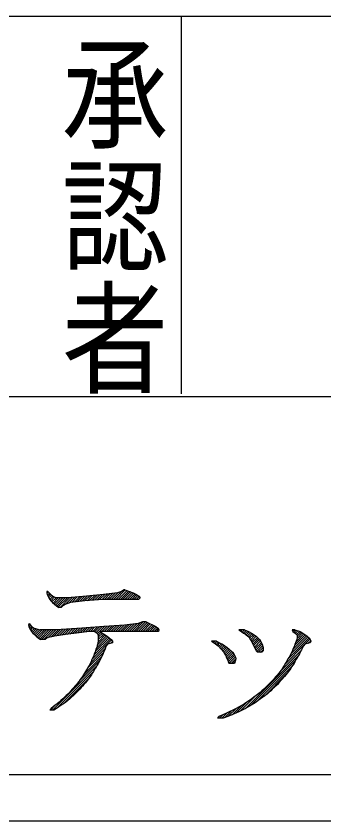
# Model space of a CAD drawing. Units: millimetres, scale not verified. Extents: x -2095 to 2762, y -411564 to 1486.
# Drawn here: x 1721.9 to 1851.2, y -1454 to -1115.5 of the extents above; entities that cross this region are included whole.
import ezdxf
from ezdxf.enums import TextEntityAlignment as Align

# ---------------------------------------------------------------- set-up
doc = ezdxf.new("R2010")
doc.units = ezdxf.units.MM
doc.header["$LTSCALE"] = 15
doc.layers.add('2-0_外寸', color=7, linetype='Continuous')
doc.styles.add('@ＭＳ ゴシック', font='')
doc.styles.get('@ＭＳ ゴシック').set_extended_font_data('@MS Gothic')

msp = doc.modelspace()

# ---------------------------------------------------------------- linework, layer by layer
at = {"layer": '2-0_外寸', "color": 5}
for p, q in [((1064.03, -1115.47), (2081.8, -1115.47)), ((1791.23, -1115.47), (1791.23, -1274.42)), ((1064.03, -1275.47), (2081.8, -1275.47)), ((1064.03, -1434.42), (2081.8, -1434.42)), ((-2094.86, -1453.99), (2105.14, -1453.99))]:
    msp.add_line(p, q, dxfattribs=at)
at = {"layer": '2-0_外寸'}
for p, q in [((1734.84, -1357.43), (1734.84, -1358.1)), ((1735.18, -1357.43), (1734.84, -1357.43)), ((1735.18, -1357.43), (1735.85, -1358.1)), ((1762.83, -1360.8), (1766.19, -1357.44)), ((1763.79, -1360.8), (1767.77, -1356.82)), ((1766.23, -1357.43), (1764.54, -1358.1)), ((1764.74, -1360.8), (1768.49, -1357.06)), ((1765.7, -1360.8), (1769.2, -1357.3)), ((1767.24, -1356.75), (1766.23, -1357.43)), ((1767.58, -1356.75), (1767.24, -1356.75)), ((1767.58, -1356.75), (1769.6, -1357.43)), ((1769.6, -1357.43), (1771.12, -1358.1)), ((1734.84, -1358.1), (1735.01, -1358.78)), ((1734.87, -1358.22), (1735.42, -1357.67)), ((1735.01, -1358.78), (1736.02, -1360.8)), ((1735.09, -1358.95), (1735.9, -1358.15)), ((1735.41, -1359.59), (1736.37, -1358.63)), ((1735.73, -1360.22), (1736.89, -1359.07)), ((1735.85, -1358.1), (1736.53, -1358.78)), ((1736.02, -1360.8), (1736.53, -1361.48)), ((1736.06, -1360.85), (1737.43, -1359.48)), ((1736.46, -1361.4), (1738.06, -1359.8)), ((1736.53, -1358.78), (1737.37, -1359.45)), ((1736.93, -1361.88), (1738.7, -1360.12)), ((1737.37, -1359.45), (1738.72, -1360.13)), ((1737.43, -1362.34), (1739.64, -1360.13)), ((1737.96, -1362.76), (1740.6, -1360.13)), ((1738.49, -1363.19), (1741.55, -1360.13)), ((1743.44, -1360.13), (1738.72, -1360.13)), ((1739.03, -1363.6), (1742.51, -1360.13)), ((1739.61, -1363.98), (1743.46, -1360.13)), ((1740.36, -1364.18), (1744.5, -1360.04)), ((1742.53, -1362.96), (1745.54, -1359.95)), ((1751.54, -1359.45), (1743.44, -1360.13)), ((1744.05, -1362.4), (1746.59, -1359.87)), ((1745.31, -1362.1), (1747.63, -1359.78)), ((1746.39, -1361.97), (1748.67, -1359.69)), ((1747.47, -1361.85), (1749.71, -1359.61)), ((1748.55, -1361.73), (1750.75, -1359.52)), ((1749.62, -1361.6), (1751.8, -1359.43)), ((1750.7, -1361.48), (1752.85, -1359.33)), ((1758.46, -1360.8), (1750.7, -1361.48)), ((1758.63, -1358.78), (1751.54, -1359.45)), ((1751.75, -1361.39), (1753.91, -1359.23)), ((1752.79, -1361.3), (1754.96, -1359.13)), ((1753.84, -1361.21), (1756.02, -1359.03)), ((1754.88, -1361.12), (1757.07, -1358.93)), ((1755.93, -1361.02), (1758.13, -1358.83)), ((1756.97, -1360.93), (1759.19, -1358.72)), ((1758.02, -1360.84), (1760.27, -1358.59)), ((1771.79, -1360.8), (1758.46, -1360.8)), ((1764.54, -1358.1), (1758.63, -1358.78)), ((1759.01, -1360.8), (1761.35, -1358.47)), ((1759.97, -1360.8), (1762.43, -1358.35)), ((1760.92, -1360.8), (1763.5, -1358.22)), ((1761.88, -1360.8), (1764.6, -1358.08)), ((1766.65, -1360.8), (1769.89, -1357.56)), ((1767.6, -1360.8), (1770.56, -1357.85)), ((1768.56, -1360.8), (1771.21, -1358.15)), ((1769.51, -1360.8), (1771.85, -1358.47)), ((1770.47, -1360.8), (1772.48, -1358.79)), ((1771.12, -1358.1), (1772.47, -1358.78)), ((1771.42, -1360.8), (1773.06, -1359.17)), ((1773.31, -1360.8), (1771.79, -1360.8)), ((1772.38, -1360.8), (1773.59, -1359.59)), ((1772.47, -1358.78), (1773.48, -1359.45)), ((1773.99, -1360.13), (1773.31, -1360.8)), ((1773.48, -1359.45), (1773.99, -1360.13)), ((1736.53, -1361.48), (1737.2, -1362.15)), ((1737.2, -1362.15), (1738.89, -1363.5)), ((1738.89, -1363.5), (1739.9, -1364.18)), ((1740.91, -1364.18), (1739.9, -1364.18)), ((1741.59, -1363.5), (1740.91, -1364.18)), ((1742.77, -1362.83), (1741.59, -1363.5)), ((1744.79, -1362.15), (1742.77, -1362.83)), ((1750.7, -1361.48), (1744.79, -1362.15)), ((1727.41, -1370.93), (1727.08, -1371.6)), ((1727.41, -1370.93), (1728.43, -1372.28)), ((1773.14, -1370.93), (1767.41, -1371.6)), ((1769.38, -1374.3), (1772.7, -1370.98)), ((1770.33, -1374.3), (1774.03, -1370.61)), ((1771.29, -1374.3), (1775.34, -1370.25)), ((1772.24, -1374.3), (1776.29, -1370.25)), ((1775, -1370.25), (1773.14, -1370.93)), ((1773.2, -1374.3), (1777, -1370.5)), ((1774.15, -1374.3), (1777.64, -1370.81)), ((1776.52, -1370.25), (1775, -1370.25)), ((1776.52, -1370.25), (1780.57, -1372.28)), ((1727.08, -1371.6), (1727.24, -1372.28)), ((1727.1, -1371.71), (1727.62, -1371.2)), ((1727.24, -1372.28), (1727.58, -1372.95)), ((1727.33, -1372.44), (1728.03, -1371.75)), ((1727.58, -1372.95), (1727.92, -1373.63)), ((1727.65, -1373.08), (1728.44, -1372.29)), ((1727.92, -1373.63), (1728.43, -1374.3)), ((1727.98, -1373.7), (1729.01, -1372.67)), ((1728.39, -1374.25), (1729.63, -1373.01)), ((1728.43, -1372.28), (1729.44, -1372.95)), ((1728.43, -1374.3), (1728.93, -1374.98)), ((1728.79, -1374.8), (1730.38, -1373.21)), ((1729.25, -1375.3), (1731.14, -1373.41)), ((1729.44, -1372.95), (1731.97, -1373.63)), ((1729.73, -1375.77), (1731.89, -1373.61)), ((1730.2, -1376.25), (1732.82, -1373.63)), ((1730.72, -1376.68), (1733.78, -1373.63)), ((1731.27, -1377.1), (1734.73, -1373.63)), ((1731.84, -1377.48), (1735.69, -1373.63)), ((1738.72, -1373.63), (1731.97, -1373.63)), ((1732.59, -1377.68), (1736.64, -1373.63)), ((1733.55, -1377.68), (1737.6, -1373.63)), ((1735.22, -1376.96), (1738.55, -1373.63)), ((1736.45, -1376.68), (1739.56, -1373.58)), ((1737.68, -1376.41), (1740.58, -1373.51)), ((1749.52, -1372.95), (1738.72, -1373.63)), ((1738.83, -1376.21), (1741.59, -1373.45)), ((1739.95, -1376.05), (1742.61, -1373.39)), ((1741.07, -1375.88), (1743.63, -1373.32)), ((1742.19, -1375.71), (1744.65, -1373.26)), ((1743.31, -1375.55), (1745.67, -1373.2)), ((1744.42, -1375.39), (1746.69, -1373.13)), ((1745.54, -1375.23), (1747.7, -1373.07)), ((1746.65, -1375.08), (1748.72, -1373)), ((1752.73, -1374.3), (1747.33, -1374.98)), ((1747.76, -1374.93), (1749.74, -1372.94)), ((1748.85, -1374.79), (1750.77, -1372.86)), ((1758.8, -1372.28), (1749.52, -1372.95)), ((1749.94, -1374.65), (1751.8, -1372.79)), ((1751.03, -1374.52), (1752.83, -1372.71)), ((1752.12, -1374.38), (1753.86, -1372.64)), ((1754.92, -1374.3), (1752.73, -1374.3)), ((1753.15, -1374.3), (1754.89, -1372.56)), ((1754.1, -1374.3), (1755.92, -1372.49)), ((1754.92, -1374.3), (1755.93, -1374.98)), ((1755, -1374.36), (1756.95, -1372.41)), ((1755.58, -1374.74), (1757.98, -1372.34)), ((1756.05, -1375.22), (1759.01, -1372.26)), ((1757.11, -1374.3), (1760.15, -1376.33)), ((1777.19, -1374.3), (1757.11, -1374.3)), ((1757.92, -1374.3), (1760.05, -1372.18)), ((1767.41, -1371.6), (1758.8, -1372.28)), ((1758.88, -1374.3), (1761.08, -1372.1)), ((1759.83, -1374.3), (1762.12, -1372.02)), ((1760.79, -1374.3), (1763.15, -1371.94)), ((1761.74, -1374.3), (1764.19, -1371.86)), ((1762.7, -1374.3), (1765.22, -1371.78)), ((1763.65, -1374.3), (1766.26, -1371.69)), ((1764.6, -1374.3), (1767.3, -1371.61)), ((1765.56, -1374.3), (1768.37, -1371.49)), ((1766.51, -1374.3), (1769.45, -1371.36)), ((1767.47, -1374.3), (1770.54, -1371.24)), ((1768.42, -1374.3), (1771.62, -1371.11)), ((1775.11, -1374.3), (1778.28, -1371.13)), ((1776.06, -1374.3), (1778.91, -1371.45)), ((1777.01, -1374.3), (1779.55, -1371.77)), ((1781.75, -1374.3), (1777.19, -1374.3)), ((1777.97, -1374.3), (1780.19, -1372.09)), ((1778.92, -1374.3), (1780.78, -1372.45)), ((1779.88, -1374.3), (1781.31, -1372.87)), ((1780.57, -1372.28), (1781.41, -1372.95)), ((1780.83, -1374.3), (1781.74, -1373.39)), ((1781.41, -1372.95), (1781.92, -1373.63)), ((1781.92, -1373.63), (1781.75, -1374.3)), ((1815.5, -1373.63), (1816.51, -1374.3)), ((1817.86, -1373.63), (1815.5, -1373.63)), ((1815.72, -1373.78), (1815.87, -1373.63)), ((1816.3, -1374.16), (1816.83, -1373.63)), ((1816.51, -1374.3), (1817.36, -1374.98)), ((1816.84, -1374.57), (1817.78, -1373.63)), ((1817.38, -1374.99), (1818.49, -1373.88)), ((1817.86, -1373.63), (1819.55, -1374.3)), ((1817.95, -1375.37), (1819.17, -1374.15)), ((1819.55, -1374.3), (1820.73, -1374.98)), ((1837.78, -1373.63), (1838.11, -1374.3)), ((1838.96, -1373.63), (1837.78, -1373.63)), ((1837.79, -1373.66), (1837.83, -1373.63)), ((1838.11, -1374.3), (1838.78, -1373.63)), ((1838.11, -1374.3), (1839.13, -1374.98)), ((1838.68, -1374.68), (1839.55, -1373.81)), ((1838.96, -1373.63), (1841.15, -1374.3)), ((1839.23, -1375.09), (1840.28, -1374.04)), ((1839.71, -1375.57), (1841.01, -1374.26)), ((1841.15, -1374.3), (1842.33, -1374.98)), ((1728.93, -1374.98), (1729.61, -1375.65)), ((1729.61, -1375.65), (1730.28, -1376.33)), ((1730.28, -1376.33), (1731.13, -1377)), ((1731.13, -1377), (1732.14, -1377.68)), ((1734.16, -1377.68), (1732.14, -1377.68)), ((1735.01, -1377), (1734.16, -1377.68)), ((1738.04, -1376.33), (1735.01, -1377)), ((1742.6, -1375.65), (1738.04, -1376.33)), ((1747.33, -1374.98), (1742.6, -1375.65)), ((1754.62, -1384.29), (1761.5, -1377.41)), ((1755.16, -1382.79), (1760.97, -1376.98)), ((1755.58, -1381.42), (1760.44, -1376.56)), ((1755.93, -1374.98), (1756.27, -1375.65)), ((1756.02, -1380.02), (1759.89, -1376.16)), ((1756.27, -1375.65), (1756.44, -1376.33)), ((1756.33, -1375.9), (1757.6, -1374.63)), ((1756.34, -1378.75), (1759.32, -1375.77)), ((1756.44, -1376.74), (1758.17, -1375.01)), ((1756.44, -1377.7), (1758.74, -1375.39)), ((1756.44, -1376.33), (1756.44, -1377)), ((1756.44, -1377), (1756.44, -1377.68)), ((1756.44, -1377.68), (1756.44, -1378.35)), ((1760.15, -1376.33), (1761.84, -1377.68)), ((1761.84, -1377.68), (1762.34, -1378.35)), ((1817.36, -1374.98), (1818.37, -1375.65)), ((1818.37, -1375.65), (1819.21, -1376.33)), ((1818.51, -1375.77), (1819.82, -1374.46)), ((1819.04, -1376.19), (1820.43, -1374.8)), ((1819.21, -1376.33), (1819.89, -1377)), ((1819.53, -1376.65), (1821.02, -1375.17)), ((1819.89, -1377), (1820.23, -1377.68)), ((1819.97, -1377.17), (1821.59, -1375.55)), ((1820.23, -1377.68), (1820.73, -1378.35)), ((1820.31, -1377.79), (1822.16, -1375.93)), ((1820.72, -1378.33), (1822.73, -1376.31)), ((1820.73, -1374.98), (1822.76, -1376.33)), ((1821.04, -1378.97), (1823.22, -1376.79)), ((1821.36, -1379.6), (1823.69, -1377.26)), ((1821.67, -1380.24), (1824.16, -1377.75)), ((1822.76, -1376.33), (1824.11, -1377.68)), ((1824.11, -1377.68), (1824.61, -1378.35)), ((1836, -1385.96), (1844.9, -1377.06)), ((1837.29, -1383.71), (1844.43, -1376.57)), ((1838.04, -1382.01), (1843.91, -1376.14)), ((1838.81, -1380.28), (1843.33, -1375.76)), ((1839.13, -1374.98), (1839.8, -1375.65)), ((1839.36, -1378.78), (1842.79, -1375.35)), ((1839.8, -1377.68), (1839.46, -1378.35)), ((1839.8, -1375.65), (1839.97, -1376.33)), ((1839.97, -1377), (1839.8, -1377.68)), ((1839.9, -1377.29), (1842.25, -1374.93)), ((1839.96, -1376.28), (1841.64, -1374.59)), ((1839.97, -1376.33), (1839.97, -1377)), ((1842.33, -1374.98), (1843.18, -1375.65)), ((1843.18, -1375.65), (1844.19, -1376.33)), ((1843.22, -1379.69), (1845.31, -1377.6)), ((1844.19, -1376.33), (1844.86, -1377)), ((1844.86, -1377), (1845.37, -1377.68)), ((1845.37, -1377.68), (1845.71, -1378.35)), ((1753.73, -1386.13), (1761.99, -1377.88)), ((1755.76, -1381.05), (1755.43, -1381.73)), ((1755.93, -1380.38), (1755.76, -1381.05)), ((1756.1, -1379.7), (1755.93, -1380.38)), ((1756.27, -1379.03), (1756.1, -1379.7)), ((1756.44, -1378.35), (1756.27, -1379.03)), ((1759.48, -1381.05), (1759.31, -1381.73)), ((1759.81, -1380.38), (1759.48, -1381.05)), ((1760.32, -1379.7), (1759.81, -1380.38)), ((1762.34, -1379.03), (1760.32, -1379.7)), ((1761.51, -1379.31), (1762.34, -1378.47)), ((1762.34, -1378.35), (1762.34, -1379.03)), ((1804.03, -1378.35), (1805.04, -1379.03)), ((1806.05, -1378.35), (1804.03, -1378.35)), ((1804.29, -1378.53), (1804.47, -1378.35)), ((1804.86, -1378.91), (1805.42, -1378.35)), ((1805.04, -1379.03), (1806.73, -1380.38)), ((1805.41, -1379.32), (1806.27, -1378.46)), ((1805.94, -1379.75), (1806.9, -1378.78)), ((1806.05, -1378.35), (1807.4, -1379.03)), ((1806.47, -1380.17), (1807.53, -1379.11)), ((1806.73, -1380.38), (1808.08, -1381.73)), ((1806.97, -1380.62), (1808.14, -1379.45)), ((1807.4, -1379.03), (1808.58, -1379.7)), ((1807.45, -1381.1), (1808.74, -1379.81)), ((1807.92, -1381.58), (1809.31, -1380.19)), ((1808.36, -1382.1), (1809.88, -1380.57)), ((1808.58, -1379.7), (1810.61, -1381.05)), ((1808.76, -1382.65), (1810.46, -1380.95)), ((1810.61, -1381.05), (1811.45, -1381.73)), ((1820.73, -1378.35), (1822.76, -1382.4)), ((1821.99, -1380.87), (1824.57, -1378.3)), ((1822.31, -1381.51), (1824.9, -1378.92)), ((1822.63, -1382.15), (1825.22, -1379.56)), ((1823, -1382.73), (1825.44, -1380.29)), ((1823.61, -1383.08), (1825.63, -1381.06)), ((1824.61, -1378.35), (1825.29, -1379.7)), ((1825.29, -1379.7), (1825.63, -1381.05)), ((1825.63, -1381.05), (1825.63, -1382.4)), ((1834.71, -1388.21), (1843.08, -1379.84)), ((1838.79, -1380.38), (1838.11, -1381.73)), ((1838.96, -1379.7), (1838.79, -1380.38)), ((1839.29, -1379.03), (1838.96, -1379.7)), ((1839.46, -1378.35), (1839.29, -1379.03)), ((1842.67, -1380.38), (1840.98, -1383.75)), ((1843.18, -1379.7), (1842.67, -1380.38)), ((1845.37, -1379.03), (1843.18, -1379.7)), ((1844.6, -1379.27), (1845.64, -1378.23)), ((1845.71, -1378.35), (1845.37, -1379.03)), ((1751.82, -1389.95), (1758.61, -1383.16)), ((1753.11, -1387.71), (1759.38, -1381.44)), ((1754.58, -1384.43), (1754.24, -1385.1)), ((1754.75, -1383.75), (1754.58, -1384.43)), ((1755.09, -1383.08), (1754.75, -1383.75)), ((1755.26, -1382.4), (1755.09, -1383.08)), ((1755.43, -1381.73), (1755.26, -1382.4)), ((1758.46, -1383.75), (1756.44, -1387.8)), ((1758.63, -1383.08), (1758.46, -1383.75)), ((1759.31, -1381.73), (1758.63, -1383.08)), ((1808.08, -1381.73), (1809.09, -1383.08)), ((1809.09, -1383.08), (1809.43, -1383.75)), ((1809.15, -1383.21), (1811, -1381.37)), ((1809.43, -1383.75), (1809.93, -1384.43)), ((1809.49, -1383.83), (1811.52, -1381.8)), ((1809.9, -1384.38), (1812, -1382.28)), ((1809.93, -1384.43), (1810.1, -1385.1)), ((1810.11, -1385.12), (1812.48, -1382.75)), ((1810.43, -1385.76), (1812.93, -1383.25)), ((1810.75, -1386.39), (1813.33, -1383.81)), ((1810.95, -1387.14), (1813.65, -1384.44)), ((1811.45, -1381.73), (1812.8, -1383.08)), ((1812.8, -1383.08), (1813.31, -1383.75)), ((1813.31, -1383.75), (1813.98, -1385.1)), ((1818.04, -1406.79), (1840.72, -1384.1)), ((1822.76, -1382.4), (1823.26, -1383.08)), ((1825.12, -1383.08), (1823.26, -1383.08)), ((1824.56, -1383.08), (1825.63, -1382.01)), ((1825.63, -1382.4), (1825.12, -1383.08)), ((1832.79, -1391.08), (1841.85, -1382.02)), ((1837.94, -1382.4), (1836.59, -1385.1)), ((1838.11, -1381.73), (1837.94, -1382.4)), ((1840.48, -1384.43), (1839.8, -1385.78)), ((1840.98, -1383.75), (1840.48, -1384.43)), ((1748, -1395.69), (1757, -1386.68)), ((1750.19, -1392.54), (1757.95, -1384.77)), ((1753.06, -1387.8), (1752.73, -1388.48)), ((1753.4, -1387.13), (1753.06, -1387.8)), ((1753.57, -1386.45), (1753.4, -1387.13)), ((1753.91, -1385.78), (1753.57, -1386.45)), ((1754.24, -1385.1), (1753.91, -1385.78)), ((1756.44, -1387.8), (1755.93, -1388.48)), ((1810.1, -1385.1), (1810.78, -1386.45)), ((1810.78, -1386.45), (1810.94, -1387.13)), ((1810.94, -1387.13), (1811.45, -1387.8)), ((1811.36, -1387.69), (1813.97, -1385.08)), ((1813.64, -1387.8), (1811.45, -1387.8)), ((1812.2, -1387.8), (1814.13, -1385.88)), ((1813.15, -1387.8), (1813.81, -1387.15)), ((1814.15, -1385.78), (1813.64, -1387.8)), ((1813.98, -1385.1), (1814.15, -1385.78)), ((1820.24, -1405.54), (1839.27, -1386.51)), ((1834.91, -1387.8), (1834.57, -1388.48)), ((1835.41, -1387.13), (1834.91, -1387.8)), ((1836.09, -1385.78), (1835.41, -1387.13)), ((1836.59, -1385.1), (1836.09, -1385.78)), ((1838.62, -1387.8), (1837.61, -1389.15)), ((1839.29, -1386.45), (1838.62, -1387.8)), ((1839.8, -1385.78), (1839.29, -1386.45)), ((1737.26, -1407.38), (1755.71, -1388.93)), ((1738.88, -1406.71), (1754.42, -1391.18)), ((1751.04, -1391.18), (1750.7, -1391.85)), ((1751.54, -1390.5), (1751.04, -1391.18)), ((1751.88, -1389.83), (1751.54, -1390.5)), ((1752.22, -1389.15), (1751.88, -1389.83)), ((1752.73, -1388.48), (1752.22, -1389.15)), ((1754.41, -1391.18), (1753.91, -1391.85)), ((1754.75, -1390.5), (1754.41, -1391.18)), ((1755.26, -1389.83), (1754.75, -1390.5)), ((1755.93, -1388.48), (1755.26, -1389.83)), ((1822.69, -1404.04), (1837.7, -1389.04)), ((1833.73, -1389.83), (1831.7, -1392.53)), ((1834.06, -1389.15), (1833.73, -1389.83)), ((1834.57, -1388.48), (1834.06, -1389.15)), ((1837.27, -1389.83), (1835.24, -1392.53)), ((1837.61, -1389.15), (1837.27, -1389.83)), ((1742.09, -1404.46), (1752.23, -1394.32)), ((1748.84, -1394.55), (1748.34, -1395.23)), ((1749.35, -1393.88), (1748.84, -1394.55)), ((1749.86, -1393.2), (1749.35, -1393.88)), ((1750.19, -1392.53), (1749.86, -1393.2)), ((1750.7, -1391.85), (1750.19, -1392.53)), ((1753.57, -1392.53), (1751.04, -1395.9)), ((1753.91, -1391.85), (1753.57, -1392.53)), ((1830.01, -1394.55), (1825.96, -1398.6)), ((1826.21, -1401.48), (1835.51, -1392.18)), ((1831.03, -1393.2), (1830.01, -1394.55)), ((1831.7, -1392.53), (1831.03, -1393.2)), ((1833.56, -1394.55), (1832.21, -1395.9)), ((1834.57, -1393.2), (1833.56, -1394.55)), ((1835.24, -1392.53), (1834.57, -1393.2)), ((1746.14, -1397.93), (1745.47, -1398.6)), ((1746.65, -1397.25), (1746.14, -1397.93)), ((1747.33, -1396.58), (1746.65, -1397.25)), ((1747.83, -1395.9), (1747.33, -1396.58)), ((1748.34, -1395.23), (1747.83, -1395.9)), ((1749.18, -1397.93), (1748.68, -1398.6)), ((1749.86, -1397.25), (1749.18, -1397.93)), ((1750.36, -1396.58), (1749.86, -1397.25)), ((1751.04, -1395.9), (1750.36, -1396.58)), ((1830.35, -1397.93), (1829.51, -1398.6)), ((1831.7, -1396.58), (1830.35, -1397.93)), ((1832.21, -1395.9), (1831.7, -1396.58)), ((1742.94, -1401.3), (1742.26, -1401.98)), ((1743.61, -1400.63), (1742.94, -1401.3)), ((1744.29, -1399.95), (1743.61, -1400.63)), ((1744.96, -1399.28), (1744.29, -1399.95)), ((1745.47, -1398.6), (1744.96, -1399.28)), ((1745.98, -1401.3), (1745.13, -1401.98)), ((1748.68, -1398.6), (1745.98, -1401.3)), ((1822.76, -1401.3), (1821.74, -1401.98)), ((1824.44, -1399.95), (1822.76, -1401.3)), ((1825.12, -1399.28), (1824.44, -1399.95)), ((1825.96, -1398.6), (1825.12, -1399.28)), ((1826.47, -1401.3), (1825.46, -1401.98)), ((1827.31, -1400.63), (1826.47, -1401.3)), ((1827.99, -1399.95), (1827.31, -1400.63)), ((1828.83, -1399.28), (1827.99, -1399.95)), ((1829.51, -1398.6), (1828.83, -1399.28)), ((1739.23, -1404.68), (1738.38, -1405.35)), ((1740.07, -1404), (1739.23, -1404.68)), ((1740.74, -1403.33), (1740.07, -1404)), ((1741.59, -1402.65), (1740.74, -1403.33)), ((1741.76, -1404.68), (1740.91, -1405.35)), ((1742.26, -1401.98), (1741.59, -1402.65)), ((1742.77, -1404), (1741.76, -1404.68)), ((1744.46, -1402.65), (1742.77, -1404)), ((1745.13, -1401.98), (1744.46, -1402.65)), ((1817.86, -1404.68), (1814.32, -1406.7)), ((1814.35, -1408.57), (1818.98, -1403.94)), ((1816.13, -1407.74), (1822.18, -1401.69)), ((1820.9, -1402.65), (1817.86, -1404.68)), ((1821.58, -1404.68), (1820.56, -1405.35)), ((1821.74, -1401.98), (1820.9, -1402.65)), ((1822.76, -1404), (1821.58, -1404.68)), ((1823.6, -1403.33), (1822.76, -1404)), ((1824.61, -1402.65), (1823.6, -1403.33)), ((1825.46, -1401.98), (1824.61, -1402.65)), ((1736.69, -1406.7), (1736.02, -1407.38)), ((1737.71, -1407.38), (1736.02, -1407.38)), ((1736.3, -1407.38), (1738.11, -1405.57)), ((1737.54, -1406.03), (1736.69, -1406.7)), ((1738.38, -1405.35), (1737.54, -1406.03)), ((1738.89, -1406.7), (1737.71, -1407.38)), ((1740.91, -1405.35), (1738.89, -1406.7)), ((1809.51, -1410.54), (1812.37, -1407.68)), ((1814.32, -1406.7), (1810.27, -1408.73)), ((1811.02, -1409.98), (1814.28, -1406.72)), ((1815.5, -1408.05), (1812.46, -1409.4)), ((1812.63, -1409.33), (1816.5, -1405.46)), ((1818.2, -1406.7), (1815.5, -1408.05)), ((1820.56, -1405.35), (1818.2, -1406.7)), ((1807.06, -1410.08), (1806.56, -1410.75)), ((1808.92, -1410.75), (1806.56, -1410.75)), ((1806.93, -1410.25), (1807.14, -1410.05)), ((1808.75, -1409.4), (1807.06, -1410.08)), ((1807.39, -1410.75), (1808.73, -1409.41)), ((1808.34, -1410.75), (1810.46, -1408.63)), ((1810.27, -1408.73), (1808.75, -1409.4)), ((1810.78, -1410.08), (1808.92, -1410.75)), ((1812.46, -1409.4), (1810.78, -1410.08))]:
    msp.add_line(p, q, dxfattribs=at)

# ---------------------------------------------------------------- texts
at = {"layer": '2-0_外寸', "style": '@ＭＳ ゴシック', "width": 1.15}
msp.add_text('承認者', height=32.88, rotation=270, dxfattribs=at).set_placement((1736.6, -1121.58), align=Align.BOTTOM_LEFT)

doc.saveas('drawing.dxf')
